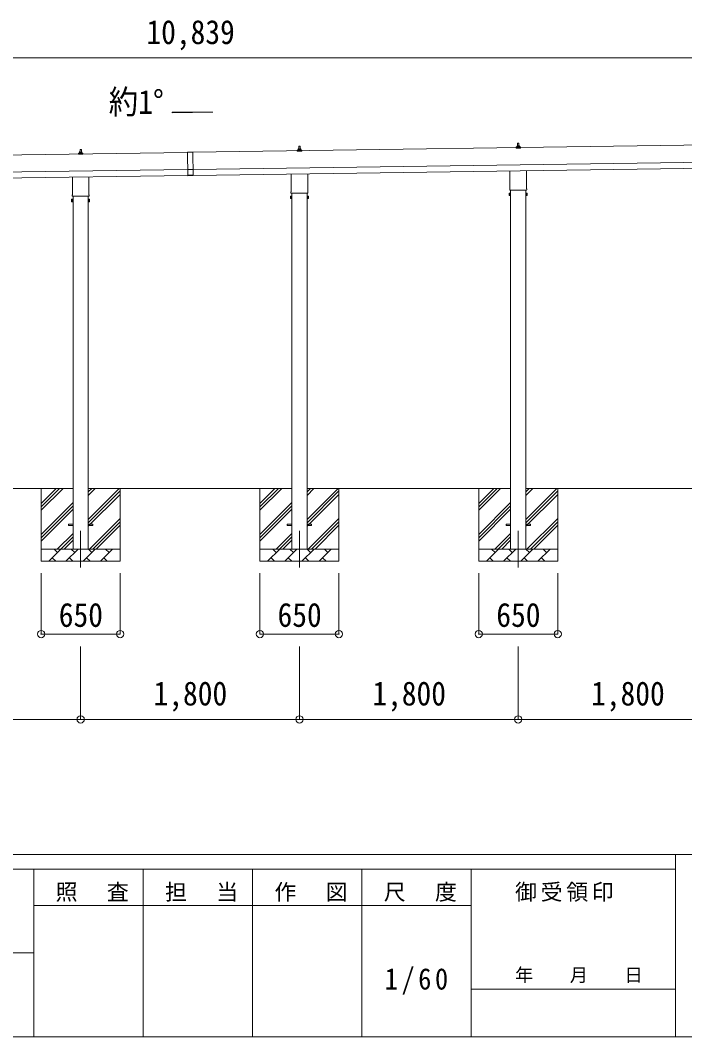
# Model space of a CAD drawing. Units: millimetres at full size, sheet at 1:60. Extents: x -16864 to 16864, y -11640 to 11640.
# Drawn here: x 5292 to 10758, y -11640 to -3275 of the extents above; entities that cross this region are included whole.
import ezdxf
from ezdxf.enums import TextEntityAlignment as Align

# ---------------------------------------------------------------- set-up
doc = ezdxf.new("R2010")
doc.units = ezdxf.units.MM
doc.header["$LTSCALE"] = 60
doc.header["$PDMODE"] = 32
doc.header["$PDSIZE"] = 60
doc.linetypes.add('CHAIN1', pattern=[8, 5, -1, 1, -1])
for name, color, linetype, lineweight in [('0-1_Defpoints', 7, 'CHAIN1', 9), ('0-2_TEXT1', 4, 'Continuous', 9), ('0-3_SHAPE', 7, 'Continuous', 9), ('0-7_PARTS2', 7, 'Continuous', 9), ('0-8_TABLE1', 6, 'Continuous', 9), ('F-0', 7, 'Continuous', 9)]:
    doc.layers.add(name, color=color, linetype=linetype, lineweight=lineweight)
doc.styles.add('ＭＳ ゴシック', font='')
doc.styles.get('ＭＳ ゴシック').set_extended_font_data('MS Gothic')

msp = doc.modelspace()

# ---------------------------------------------------------------- linework, layer by layer
at = {"layer": '0-1_Defpoints'}
for p, q in [((5788, -7477.47), (5788, -7826.47)), ((7588, -7477.47), (7588, -7826.47)), ((9388, -7477.47), (9388, -7826.47))]:
    msp.add_line(p, q, dxfattribs=at)
at = {"layer": '0-2_TEXT1'}
for p, q in [((6875.91, -4031.64), (6539.91, -4036.44)), ((5782.31, -4361.78), (5783.04, -4338.26)), ((5784.04, -4337.28), (5792.58, -4337.28)), ((5793.58, -4338.26), (5794.31, -4361.78)), ((12075.7, -4284.81), (6710.75, -4361.45)), ((7570.06, -4351.57), (7570.06, -4343.86)), ((7570.44, -4343.07), (7606.18, -4343.07)), ((7570.82, -4342.88), (7577.55, -4341.26)), ((7577.93, -4341.07), (7598.69, -4341.07)), ((7578.31, -4340.28), (7578.31, -4336.07)), ((7579.31, -4336.07), (7597.31, -4336.07)), ((7582.31, -4336.07), (7583.04, -4312.55)), ((7584.04, -4311.57), (7592.58, -4311.57)), ((7593.58, -4312.55), (7594.31, -4336.07)), ((7598.31, -4340.28), (7598.31, -4336.07)), ((7605.8, -4342.88), (7599.07, -4341.26)), ((7606.56, -4351.57), (7606.56, -4343.86)), ((9370.06, -4325.86), (9370.06, -4318.14)), ((9406.56, -4325.86), (9370.06, -4325.86)), ((9370.44, -4317.36), (9406.18, -4317.36)), ((9370.82, -4317.17), (9377.55, -4315.54)), ((9377.93, -4315.36), (9398.69, -4315.36)), ((9378.31, -4314.57), (9378.31, -4310.36)), ((9379.31, -4310.36), (9397.31, -4310.36)), ((9382.31, -4310.36), (9383.04, -4286.83)), ((9384.04, -4285.86), (9392.58, -4285.86)), ((9393.58, -4286.83), (9394.31, -4310.36)), ((9398.31, -4314.57), (9398.31, -4310.36)), ((9405.8, -4317.17), (9399.07, -4315.54)), ((9406.56, -4325.86), (9406.56, -4318.14)), ((6665.75, -4362.1), (1300.8, -4438.74)), ((5770.06, -4377.28), (5770.06, -4369.57)), ((5806.56, -4377.28), (5770.06, -4377.28)), ((5770.44, -4368.78), (5806.18, -4368.78)), ((5770.82, -4368.6), (5777.55, -4366.97)), ((5777.93, -4366.78), (5798.69, -4366.78)), ((5778.31, -4366), (5778.31, -4361.78)), ((5779.31, -4361.78), (5797.31, -4361.78)), ((5798.31, -4366), (5798.31, -4361.78)), ((5805.8, -4368.6), (5799.07, -4366.97)), ((5806.56, -4377.28), (5806.56, -4369.57)), ((6665.74, -4361.1), (6710.73, -4360.45)), ((6665.74, -4361.1), (6668.49, -4553.58)), ((6710.75, -4361.45), (6665.75, -4362.1)), ((6710.73, -4360.45), (6713.48, -4552.93)), ((6712.75, -4501.44), (12077.7, -4424.8)), ((7606.56, -4351.57), (7570.06, -4351.57)), ((1302.8, -4578.72), (6667.75, -4502.08)), ((6712.76, -4502.44), (6667.77, -4503.08)), ((6713.46, -4551.43), (12078.41, -4474.79)), ((9319.7, -4659.84), (9319.7, -4514.2)), ((9456.3, -4512.25), (9456.3, -4659.84)), ((1303.51, -4628.72), (6668.47, -4552.08)), ((5719.7, -4711.27), (5719.7, -4565.63)), ((5856.3, -4563.68), (5856.3, -4711.27)), ((6713.41, -4547.93), (6668.42, -4548.58)), ((6713.48, -4552.93), (6668.49, -4553.58)), ((7519.7, -4685.56), (7519.7, -4539.92)), ((7656.3, -4537.96), (7656.3, -4685.56)), ((9318, -4668.61), (9318, -4663.11)), ((9455.94, -4672.11), (9320.07, -4672.11)), ((9325.5, -4672.11), (9325.5, -7627.47)), ((9450.5, -7627.47), (9450.5, -4672.11)), ((9458, -4663.11), (9458, -4668.61)), ((5714, -4749.54), (5714.76, -4748.23)), ((5714, -4749.54), (5714, -4766.54)), ((5714, -4766.54), (5714.76, -4767.86)), ((5721, -4753.14), (5714.76, -4753.14)), ((5721, -4762.95), (5714.76, -4762.95)), ((5721, -4767.86), (5714.76, -4767.86)), ((5718, -4720.04), (5718, -4714.54)), ((5855.94, -4723.54), (5720.07, -4723.54)), ((5723.5, -4767.24), (5721, -4767.24)), ((5725.5, -4723.54), (5725.5, -7627.47)), ((5850.5, -7627.47), (5850.5, -4723.54)), ((5852.5, -4767.24), (5855, -4767.24)), ((5855, -4753.14), (5861.24, -4753.14)), ((5855, -4762.95), (5861.24, -4762.95)), ((5855, -4767.86), (5861.24, -4767.86)), ((5858, -4714.54), (5858, -4720.04)), ((5862, -4749.54), (5861.24, -4748.23)), ((5862, -4766.54), (5861.24, -4767.86)), ((5862, -4749.54), (5862, -4766.54)), ((7514, -4723.83), (7514.76, -4722.51)), ((7514, -4723.83), (7514, -4740.83)), ((7514, -4740.83), (7514.76, -4742.14)), ((7521, -4727.42), (7514.76, -4727.42)), ((7521, -4737.24), (7514.76, -4737.24)), ((7521, -4742.14), (7514.76, -4742.14)), ((7518, -4694.33), (7518, -4688.83)), ((7655.94, -4697.83), (7520.07, -4697.83)), ((7523.5, -4741.53), (7521, -4741.53)), ((7525.5, -4697.83), (7525.5, -7627.47)), ((7650.5, -7627.47), (7650.5, -4697.83)), ((7652.5, -4741.53), (7655, -4741.53)), ((7655, -4727.42), (7661.24, -4727.42)), ((7655, -4737.24), (7661.24, -4737.24)), ((7655, -4742.14), (7661.24, -4742.14)), ((7658, -4688.83), (7658, -4694.33)), ((7662, -4723.83), (7661.24, -4722.51)), ((7662, -4740.83), (7661.24, -4742.14)), ((7662, -4723.83), (7662, -4740.83)), ((9314, -4698.11), (9314.76, -4696.8)), ((9314, -4698.11), (9314, -4715.11)), ((9314, -4715.11), (9314.76, -4716.43)), ((9321, -4701.71), (9314.76, -4701.71)), ((9321, -4711.52), (9314.76, -4711.52)), ((9321, -4716.43), (9314.76, -4716.43)), ((9323.5, -4715.81), (9321, -4715.81)), ((9452.5, -4715.81), (9455, -4715.81)), ((9455, -4701.71), (9461.24, -4701.71)), ((9455, -4711.52), (9461.24, -4711.52)), ((9455, -4716.43), (9461.24, -4716.43)), ((9462, -4698.11), (9461.24, -4696.8)), ((9462, -4715.11), (9461.24, -4716.43)), ((9462, -4698.11), (9462, -4715.11)), ((5688, -7422.97), (5725.5, -7422.97)), ((5688, -7431.97), (5688, -7422.97)), ((5688, -7422.97), (5725.5, -7422.97)), ((5688, -7431.97), (5688, -7422.97)), ((5688, -7431.97), (5725.5, -7431.97)), ((5688, -7431.97), (5725.5, -7431.97)), ((5850.5, -7422.97), (5888, -7422.97)), ((5850.5, -7422.97), (5888, -7422.97)), ((5850.5, -7431.97), (5888, -7431.97)), ((5850.5, -7431.97), (5888, -7431.97)), ((5888, -7431.97), (5888, -7422.97)), ((5888, -7431.97), (5888, -7422.97)), ((7488, -7422.97), (7525.5, -7422.97)), ((7488, -7431.97), (7488, -7422.97)), ((7488, -7422.97), (7525.5, -7422.97)), ((7488, -7431.97), (7488, -7422.97)), ((7488, -7431.97), (7525.5, -7431.97)), ((7488, -7431.97), (7525.5, -7431.97)), ((7650.5, -7422.97), (7688, -7422.97)), ((7650.5, -7422.97), (7688, -7422.97)), ((7650.5, -7431.97), (7688, -7431.97)), ((7650.5, -7431.97), (7688, -7431.97)), ((7688, -7431.97), (7688, -7422.97)), ((7688, -7431.97), (7688, -7422.97)), ((9288, -7422.97), (9325.5, -7422.97)), ((9288, -7431.97), (9288, -7422.97)), ((9288, -7422.97), (9325.5, -7422.97)), ((9288, -7431.97), (9288, -7422.97)), ((9288, -7431.97), (9325.5, -7431.97)), ((9288, -7431.97), (9325.5, -7431.97)), ((9450.5, -7422.97), (9488, -7422.97)), ((9450.5, -7422.97), (9488, -7422.97)), ((9450.5, -7431.97), (9488, -7431.97)), ((9450.5, -7431.97), (9488, -7431.97)), ((9488, -7431.97), (9488, -7422.97)), ((9488, -7431.97), (9488, -7422.97))]:
    msp.add_line(p, q, dxfattribs=at)
for points in [[(5721, -4767.86), (5721, -4748.23), (5714.76, -4748.23)], [(5721, -4767.24), (5721, -4748.84), (5723.5, -4748.84)], [(5855, -4767.24), (5855, -4748.84), (5852.5, -4748.84)], [(5855, -4767.86), (5855, -4748.23), (5861.24, -4748.23)], [(7521, -4742.14), (7521, -4722.51), (7514.76, -4722.51)], [(7521, -4741.53), (7521, -4723.13), (7523.5, -4723.13)], [(7655, -4741.53), (7655, -4723.13), (7652.5, -4723.13)], [(7655, -4742.14), (7655, -4722.51), (7661.24, -4722.51)], [(9321, -4716.43), (9321, -4696.8), (9314.76, -4696.8)], [(9321, -4715.81), (9321, -4697.41), (9323.5, -4697.41)], [(9455, -4715.81), (9455, -4697.41), (9452.5, -4697.41)], [(9455, -4716.43), (9455, -4696.8), (9461.24, -4696.8)]]:
    msp.add_lwpolyline(points, dxfattribs=at)
for points in [[(5723.5, -4768.54), (5723.5, -4747.54), (5725.5, -4747.54), (5725.5, -4768.54)], [(5852.5, -4768.54), (5852.5, -4747.54), (5850.5, -4747.54), (5850.5, -4768.54)], [(7523.5, -4742.83), (7523.5, -4721.83), (7525.5, -4721.83), (7525.5, -4742.83)], [(7652.5, -4742.83), (7652.5, -4721.83), (7650.5, -4721.83), (7650.5, -4742.83)], [(9323.5, -4717.11), (9323.5, -4696.11), (9325.5, -4696.11), (9325.5, -4717.11)], [(9452.5, -4717.11), (9452.5, -4696.11), (9450.5, -4696.11), (9450.5, -4717.11)]]:
    msp.add_lwpolyline(points, close=True, dxfattribs=at)
for centre, radius, start, end in [((5784.04, -4338.28), 1, 90, 178.60509), ((5792.58, -4338.28), 1, 1.39491, 90), ((7571.06, -4343.86), 1, 103.62699, 180), ((7577.31, -4340.28), 1, 283.62699, 0), ((7582.4, -4336.7), 4.13, 90, 171.17633), ((7579.31, -4337.07), 1, 90, 180), ((7584.04, -4312.57), 1, 90, 178.60509), ((7591.64, -4336.07), 4.83, 133.60282, 180), ((7584.98, -4336.07), 4.83, 0, 46.39718), ((7592.58, -4312.57), 1, 1.39491, 90), ((7594.22, -4336.7), 4.13, 8.82367, 90), ((7597.31, -4337.07), 1, 0, 90), ((7599.31, -4340.28), 1, 180, 256.37301), ((7605.56, -4343.86), 1, 0, 76.37301), ((9371.06, -4318.14), 1, 103.62699, 180), ((9377.31, -4314.57), 1, 283.62699, 0), ((9382.4, -4310.99), 4.13, 90, 171.17633), ((9379.31, -4311.36), 1, 90, 180), ((9384.04, -4286.86), 1, 90, 178.60509), ((9391.64, -4310.36), 4.83, 133.60282, 180), ((9384.98, -4310.36), 4.83, 0, 46.39718), ((9392.58, -4286.86), 1, 1.39491, 90), ((9394.22, -4310.99), 4.13, 8.82367, 90), ((9397.31, -4311.36), 1, 0, 90), ((9399.31, -4314.57), 1, 180, 256.37301), ((9405.56, -4318.14), 1, 0, 76.37301), ((5771.06, -4369.57), 1, 103.62699, 180), ((5777.31, -4366), 1, 283.62699, 0), ((5782.4, -4362.42), 4.13, 90, 171.17633), ((5779.31, -4362.78), 1, 90, 180), ((5791.64, -4361.78), 4.83, 133.60282, 180), ((5784.98, -4361.78), 4.83, 0, 46.39718), ((5794.22, -4362.42), 4.13, 8.82367, 90), ((5797.31, -4362.78), 1, 0, 90), ((5799.31, -4366), 1, 180, 256.37301), ((5805.56, -4369.57), 1, 0, 76.37301), ((9322, -4663.11), 4, 125.09963, 180), ((9322, -4668.61), 4, 180, 194.47751), ((9322, -4668.61), 4, 194.47751, 241.04498), ((9454, -4668.61), 4, 298.95502, 345.52249), ((9454, -4663.11), 4, 0, 54.90037), ((9454, -4668.61), 4, 345.52249, 0), ((5730.24, -4758.04), 16.24, 162.41205, 197.58795), ((5718.35, -4750.68), 4.34, 145.61575, 214.38425), ((5718.35, -4765.4), 4.34, 145.61575, 214.38425), ((5722, -4714.54), 4, 125.09963, 180), ((5722, -4720.04), 4, 180, 194.47751), ((5722, -4720.04), 4, 194.47751, 241.04498), ((5854, -4720.04), 4, 298.95502, 345.52249), ((5854, -4714.54), 4, 0, 54.90037), ((5854, -4720.04), 4, 345.52249, 0), ((5845.76, -4758.04), 16.24, 342.41205, 17.58795), ((5857.66, -4750.68), 4.34, 325.61575, 34.38425), ((5857.66, -4765.4), 4.34, 325.61575, 34.38425), ((7530.24, -4732.33), 16.24, 162.41205, 197.58795), ((7518.35, -4724.97), 4.34, 145.61575, 214.38425), ((7518.35, -4739.69), 4.34, 145.61575, 214.38425), ((7522, -4688.83), 4, 125.09963, 180), ((7522, -4694.33), 4, 180, 194.47751), ((7522, -4694.33), 4, 194.47751, 241.04498), ((7654, -4694.33), 4, 298.95502, 345.52249), ((7654, -4688.83), 4, 0, 54.90037), ((7654, -4694.33), 4, 345.52249, 0), ((7645.76, -4732.33), 16.24, 342.41205, 17.58795), ((7657.66, -4724.97), 4.34, 325.61575, 34.38425), ((7657.66, -4739.69), 4.34, 325.61575, 34.38425), ((9330.24, -4706.61), 16.24, 162.41205, 197.58795), ((9318.35, -4699.25), 4.34, 145.61575, 214.38425), ((9318.35, -4713.98), 4.34, 145.61575, 214.38425), ((9445.76, -4706.61), 16.24, 342.41205, 17.58795), ((9457.66, -4699.25), 4.34, 325.61575, 34.38425), ((9457.66, -4713.98), 4.34, 325.61575, 34.38425)]:
    msp.add_arc(centre, radius, start, end, dxfattribs=at)
at = {"layer": '0-3_SHAPE'}
for p, q in [((5725.5, -7127.47), (4050.5, -7127.47)), ((5463, -7127.47), (5463, -7727.47)), ((5463, -7250.95), (5586.49, -7127.47)), ((5463, -7279.24), (5614.77, -7127.47)), ((5463, -7307.52), (5643.05, -7127.47)), ((7525.5, -7127.47), (5850.5, -7127.47)), ((5850.5, -7156.3), (5879.33, -7127.47)), ((5850.5, -7184.58), (5907.61, -7127.47)), ((5850.5, -7382.57), (6103, -7130.07)), ((5850.5, -7410.85), (6113, -7148.35)), ((5850.5, -7439.14), (6113, -7176.64)), ((6113, -7127.47), (6113, -7727.47)), ((7263, -7127.47), (7263, -7727.47)), ((7263, -7250.95), (7386.49, -7127.47)), ((7263, -7279.24), (7414.77, -7127.47)), ((7263, -7307.52), (7443.05, -7127.47)), ((9325.5, -7127.47), (7650.5, -7127.47)), ((7650.5, -7156.3), (7679.33, -7127.47)), ((7650.5, -7184.58), (7707.61, -7127.47)), ((7650.5, -7382.57), (7903, -7130.07)), ((7650.5, -7410.85), (7913, -7148.35)), ((7650.5, -7439.14), (7913, -7176.64)), ((7913, -7127.47), (7913, -7727.47)), ((9063, -7127.47), (9063, -7727.47)), ((9063, -7250.95), (9186.49, -7127.47)), ((9063, -7279.24), (9214.77, -7127.47)), ((9063, -7307.52), (9243.05, -7127.47)), ((11125.5, -7127.47), (9450.5, -7127.47)), ((9450.5, -7156.3), (9479.33, -7127.47)), ((9450.5, -7184.58), (9507.61, -7127.47)), ((9450.5, -7382.57), (9703, -7130.07)), ((9450.5, -7410.85), (9713, -7148.35)), ((9450.5, -7439.14), (9713, -7176.64)), ((9713, -7127.47), (9713, -7727.47)), ((5463, -7505.51), (5725.5, -7243.01)), ((5463, -7533.8), (5725.5, -7271.3)), ((7263, -7505.51), (7525.5, -7243.01)), ((7263, -7533.8), (7525.5, -7271.3)), ((9063, -7505.51), (9325.5, -7243.01)), ((9063, -7533.8), (9325.5, -7271.3)), ((5463, -7562.08), (5725.5, -7299.58)), ((7263, -7562.08), (7525.5, -7299.58)), ((9063, -7562.08), (9325.5, -7299.58)), ((5860.16, -7627.47), (6113, -7374.63)), ((5888.44, -7627.47), (6113, -7402.91)), ((5916.73, -7627.47), (6113, -7431.2)), ((7660.16, -7627.47), (7913, -7374.63)), ((7688.44, -7627.47), (7913, -7402.91)), ((7716.73, -7627.47), (7913, -7431.2)), ((9460.16, -7627.47), (9713, -7374.63)), ((9488.44, -7627.47), (9713, -7402.91)), ((9516.73, -7627.47), (9713, -7431.2)), ((5595.6, -7627.47), (5725.5, -7497.57)), ((5623.89, -7627.47), (5725.5, -7525.85)), ((7395.6, -7627.47), (7525.5, -7497.57)), ((7423.89, -7627.47), (7525.5, -7525.85)), ((9195.6, -7627.47), (9325.5, -7497.57)), ((9223.89, -7627.47), (9325.5, -7525.85)), ((5652.17, -7627.47), (5725.5, -7554.14)), ((7452.17, -7627.47), (7525.5, -7554.14)), ((9252.17, -7627.47), (9325.5, -7554.14)), ((5463, -7627.47), (6113, -7627.47)), ((5525.87, -7727.47), (5625.87, -7627.47)), ((5597.32, -7656.02), (5568.76, -7627.47)), ((5667.29, -7727.47), (5767.29, -7627.47)), ((5738.74, -7656.02), (5710.19, -7627.47)), ((5808.71, -7727.47), (5908.71, -7627.47)), ((5880.16, -7656.02), (5851.61, -7627.47)), ((5950.14, -7727.47), (6050.14, -7627.47)), ((6021.58, -7656.02), (5993.03, -7627.47)), ((7263, -7627.47), (7913, -7627.47)), ((7325.87, -7727.47), (7425.87, -7627.47)), ((7397.32, -7656.02), (7368.76, -7627.47)), ((7467.29, -7727.47), (7567.29, -7627.47)), ((7538.74, -7656.02), (7510.19, -7627.47)), ((7608.71, -7727.47), (7708.71, -7627.47)), ((7680.16, -7656.02), (7651.61, -7627.47)), ((7750.14, -7727.47), (7850.14, -7627.47)), ((7821.58, -7656.02), (7793.03, -7627.47)), ((9063, -7627.47), (9713, -7627.47)), ((9125.87, -7727.47), (9225.87, -7627.47)), ((9197.32, -7656.02), (9168.76, -7627.47)), ((9267.29, -7727.47), (9367.29, -7627.47)), ((9338.74, -7656.02), (9310.19, -7627.47)), ((9408.71, -7727.47), (9508.71, -7627.47)), ((9480.16, -7656.02), (9451.61, -7627.47)), ((9550.14, -7727.47), (9650.14, -7627.47)), ((9621.58, -7656.02), (9593.03, -7627.47)), ((6113, -7727.47), (5463, -7727.47)), ((5554.42, -7698.92), (5582.98, -7727.47)), ((5695.85, -7698.92), (5724.4, -7727.47)), ((5837.27, -7698.92), (5865.82, -7727.47)), ((5978.69, -7698.92), (6007.24, -7727.47)), ((7913, -7727.47), (7263, -7727.47)), ((7354.42, -7698.92), (7382.98, -7727.47)), ((7495.85, -7698.92), (7524.4, -7727.47)), ((7637.27, -7698.92), (7665.82, -7727.47)), ((7778.69, -7698.92), (7807.24, -7727.47)), ((9713, -7727.47), (9063, -7727.47)), ((9154.42, -7698.92), (9182.98, -7727.47)), ((9295.85, -7698.92), (9324.4, -7727.47)), ((9437.27, -7698.92), (9465.82, -7727.47)), ((9578.69, -7698.92), (9607.24, -7727.47))]:
    msp.add_line(p, q, dxfattribs=at)
at = {"layer": '0-7_PARTS2', "color": 4}
for p, q in [((6539.91, -4036.44), (6539.91, -4031.64)), ((6539.91, -4031.64), (6875.91, -4031.64))]:
    msp.add_line(p, q, dxfattribs=at)
at = {"layer": '0-8_TABLE1'}
for p, q in [((12108.71, -3584.83), (1269.79, -3584.83)), ((5463, -8326.47), (5463, -7826.47)), ((6113, -8326.47), (6113, -7826.47)), ((7263, -8326.47), (7263, -7826.47)), ((7913, -8326.47), (7913, -7826.47)), ((9063, -8326.47), (9063, -7826.47)), ((9713, -8326.47), (9713, -7826.47)), ((5463, -8326.47), (6113, -8326.47)), ((7263, -8326.47), (7913, -8326.47)), ((9063, -8326.47), (9713, -8326.47)), ((5788, -9028.47), (5788, -8428.47)), ((7588, -9028.47), (7588, -8428.47)), ((9388, -9028.47), (9388, -8428.47)), ((5788, -9028.47), (3988, -9028.47)), ((7588, -9028.47), (5788, -9028.47)), ((9388, -9028.47), (7588, -9028.47)), ((11188, -9028.47), (9388, -9028.47))]:
    msp.add_line(p, q, dxfattribs=at)
for p in [(5463, -8326.47), (6113, -8326.47), (7263, -8326.47), (7913, -8326.47), (9063, -8326.47), (9713, -8326.47), (5788, -9028.47), (7588, -9028.47), (9388, -9028.47)]:
    msp.add_point(p, dxfattribs=at)
at = {"layer": 'F-0', "color": 5, "lineweight": 5}
for p, q in [((-16864.12, -10140), (16015.88, -10140)), ((10682.37, -10140), (10682.37, -11640)), ((-16864.12, -10260), (10682.37, -10260)), ((5402.37, -10260), (5402.37, -11640)), ((6302.37, -10260), (6302.37, -11640)), ((7202.37, -10260), (7202.37, -11640)), ((8102.36, -10260), (8102.36, -11640)), ((9002.37, -10260), (9002.37, -11640)), ((5402.37, -10560), (9002.37, -10560)), ((-6897.63, -10950), (5402.37, -10950)), ((9002.37, -11250), (10682.37, -11250)), ((-16864.12, -11640), (16015.88, -11640))]:
    msp.add_line(p, q, dxfattribs=at)

# ---------------------------------------------------------------- texts
at = {"layer": '0-7_PARTS2', "style": 'ＭＳ ゴシック', "width": 0.9}
msp.add_text('約1°', height=197.9, dxfattribs=at).set_placement((6018.82, -4104.19), align=Align.BOTTOM_LEFT)
at = {"layer": '0-8_TABLE1', "color": 7, "style": 'ＭＳ ゴシック', "width": 0.9}
for s, p in [('10,839', (6329.25, -3529.83)), ('650', (5608, -8326.47)), ('650', (7408, -8326.47)), ('650', (9208, -8326.47)), ('1,800', (6388, -8973.47)), ('1,800', (8188, -8973.47)), ('1,800', (9988, -8973.47))]:
    msp.add_text(s, height=197.9, dxfattribs=at).set_placement(p, align=Align.BOTTOM_LEFT)
at = {"layer": 'F-0', "style": 'ＭＳ ゴシック'}
msp.add_text('年\u3000\u3000月\u3000\u3000日', height=110, dxfattribs=at).set_placement((9362.37, -11220), align=Align.BOTTOM_LEFT)
at = {"layer": 'F-0', "attachment_point": 7, "style": 'ＭＳ ゴシック'}
for s, insert, char_height in [('\\T1.17;照\u3000査', (5582.37, -10530), 132), ('\\T1.17;担\u3000当', (6482.37, -10530), 132), ('\\T1.17;作\u3000図', (7382.37, -10530), 132), ('\\T1.17;尺\u3000度', (8282.37, -10530), 132), ('\\T1.17;御受領印', (9362.37, -10530), 132), ('\\T1.28;\\W0.9;1/60', (8289.87, -11295), 176)]:
    msp.add_mtext(s, dxfattribs=dict(at, insert=insert, char_height=char_height))

doc.saveas('drawing.dxf')
